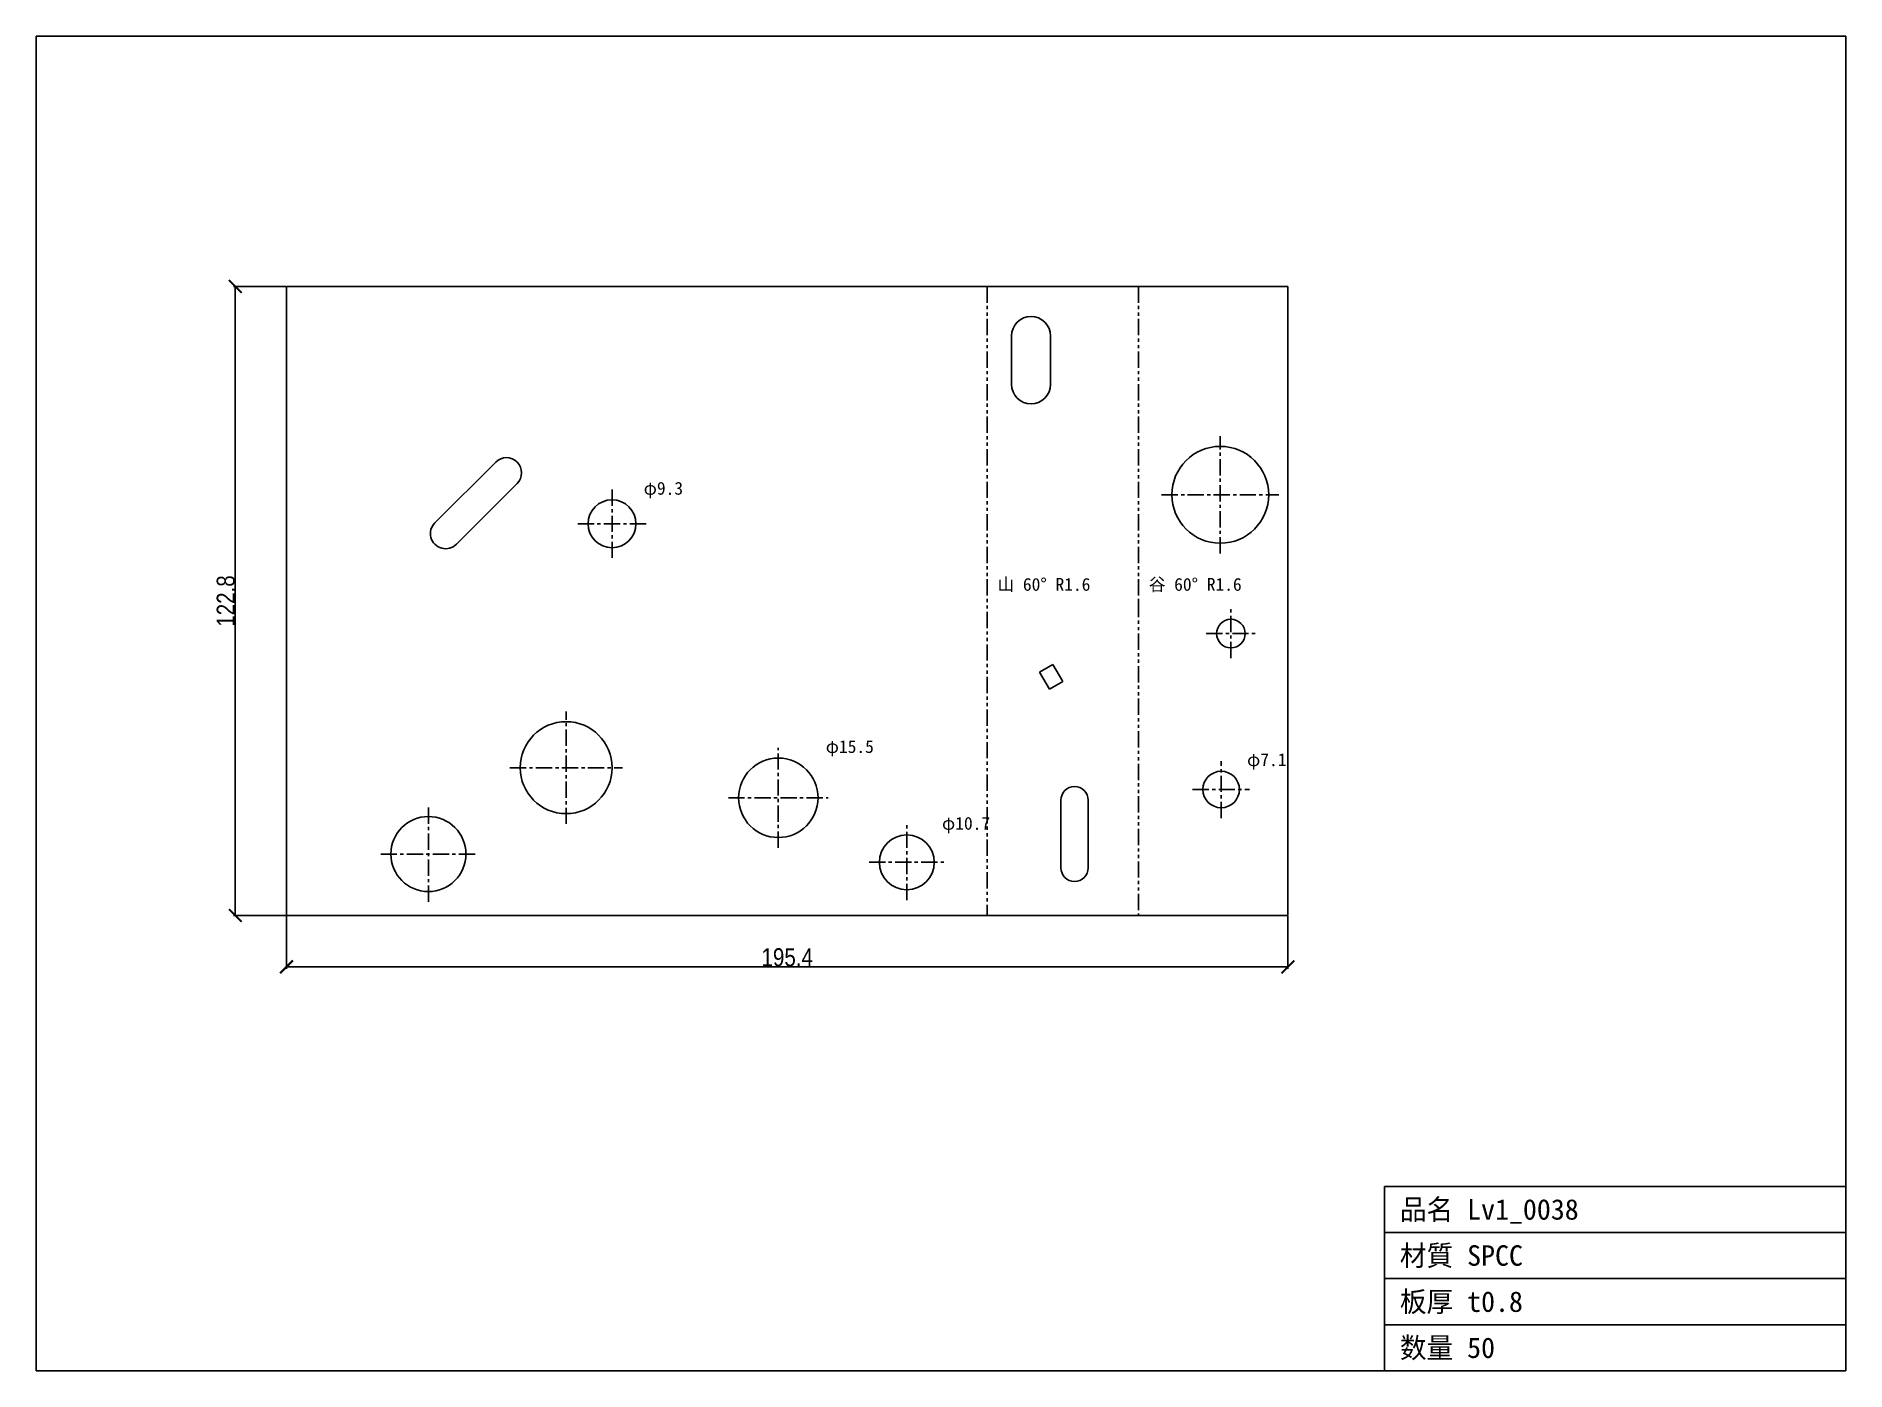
# Model space of a CAD drawing. Header units: millimetres. Extents: x -49 to 304, y -89 to 172.
import ezdxf

# ---------------------------------------------------------------- set-up
doc = ezdxf.new("R2010")
doc.units = ezdxf.units.MM
doc.linetypes.add('CENTER', pattern=[5.08, 3.175, -0.635, 0.635, -0.635])
doc.linetypes.add('PHANTOM', pattern=[6.35, 3.175, -0.635, 0.635, -0.635, 0.635, -0.635])
for name, color, linetype in [('14', 7, 'Continuous'), ('19', 7, 'Continuous'), ('4', 7, 'Continuous'), ('5', 7, 'Continuous'), ('6', 7, 'Continuous'), ('9', 7, 'Continuous')]:
    doc.layers.add(name, color=color, linetype=linetype)
doc.styles.add('OpenSansCondensed-Light', font='OpenSansCondensed-Light.ttf')
doc.dimstyles.new('EZDXF', dxfattribs={"dimtxt": 0.25, "dimasz": 0.175, "dimexe": 0.375, "dimexo": 0.125, "dimgap": 0.1, "dimtad": 1, "dimlfac": 100, "dimzin": 12, "dimdsep": 46, "dimtxsty": 'OpenSansCondensed-Light', "dimblk": 'ARCHTICK', "dimcen": 2.5, "dimazin": 3, "dimtfac": 0.5, "dimtmove": 2, "dimatfit": 3})

# ---------------------------------------------------------------- blocks, each defined once
blk = doc.blocks.new('HOLE_D10_72')
blk.add_circle((0, 0), 5.36)
blk = doc.blocks.new('HOLE_D15_49')
blk.add_circle((0, 0), 7.75)
blk = doc.blocks.new('HOLE_D17_95')
blk.add_circle((0, 0), 8.97)
blk = doc.blocks.new('_ARCHTICK')
at = {"color": 0, "linetype": 'BYBLOCK', "const_width": 0.15}
blk.add_lwpolyline([(-0.5, -0.5), (0.5, 0.5)], dxfattribs=at)

msp = doc.modelspace()

# ---------------------------------------------------------------- linework, layer by layer
at = {"layer": '14', "color": 1, "linetype": 'CENTER'}
for p, q in [((182.16, 70.66), (182.16, 93.56)), ((63.5, 69.78), (63.5, 83.13)), ((170.71, 82.11), (193.61, 82.11)), ((56.82, 76.46), (70.17, 76.46)), ((184.23, 50.24), (184.23, 59.82)), ((179.44, 55.03), (189.02, 55.03)), ((54.55, 17.88), (54.55, 39.83)), ((95.94, 13.24), (95.94, 32.73)), ((43.57, 28.86), (65.52, 28.86)), ((182.33, 19.04), (182.33, 30.16)), ((27.68, 2.68), (27.68, 21.31)), ((86.2, 22.99), (105.69, 22.99)), ((176.77, 24.6), (187.89, 24.6)), ((121.01, 3.03), (121.01, 17.75)), ((18.37, 12), (37, 12)), ((113.65, 10.39), (128.37, 10.39))]:
    msp.add_line(p, q, dxfattribs=at)
at = {"layer": '19', "color": 7, "linetype": 'CONTINUOUS'}
for p, q in [((0, 122.77), (0, 0)), ((145.53, 122.77), (0, 122.77)), ((195.36, 122.77), (145.53, 122.77)), ((195.36, 88.77), (195.36, 122.77)), ((141.43, 103.66), (141.43, 113.11)), ((149.05, 113.11), (149.05, 103.66)), ((195.36, 68.34), (195.36, 88.77)), ((195.36, 49.7), (195.36, 68.34)), ((195.36, 0), (195.36, 49.7)), ((146.9, 47.49), (149.52, 49)), ((148.82, 44.16), (146.9, 47.49)), ((149.52, 49), (151.44, 45.67)), ((151.44, 45.67), (148.82, 44.16)), ((0, 0), (195.36, 0))]:
    msp.add_line(p, q, dxfattribs=at)
for points in [[(28.95, 76.64), (40.8, 88.49, -1), (44.99, 84.3), (33.14, 72.45, -1)], [(156.37, 22.54), (156.37, 9.3, -1), (151.08, 9.3), (151.08, 22.54, -1)]]:
    msp.add_lwpolyline(points, format="xyb", close=True, dxfattribs=at)
for centre, radius in [((182.16, 82.11), 9.45), ((63.5, 76.46), 4.67), ((184.23, 55.03), 2.79), ((54.55, 28.86), 8.97), ((182.33, 24.6), 3.56), ((27.68, 12), 7.32), ((121.01, 10.39), 5.36)]:
    msp.add_circle(centre, radius, dxfattribs=at)
for centre, start, end in [((145.24, 113.11), 0, 180), ((145.24, 103.66), 180, 0)]:
    msp.add_arc(centre, 3.81, start, end, dxfattribs=at)
at = {"layer": '5', "color": 4, "linetype": 'PHANTOM'}
for p, q in [((136.71, 122.77), (136.71, 0)), ((166.22, 122.77), (166.22, 61.38)), ((166.22, 61.38), (166.22, 0))]:
    msp.add_line(p, q, dxfattribs=at)
at = {"layer": '9', "color": 7, "linetype": 'CONTINUOUS'}
for p, q in [((304.2, 171.61), (-48.84, 171.61)), ((-48.84, 171.61), (-48.84, -88.84)), ((304.2, -88.84), (304.2, 171.61)), ((214.2, -88.84), (214.2, -52.84)), ((214.2, -52.84), (304.2, -52.84)), ((214.2, -61.84), (304.2, -61.84)), ((214.2, -70.84), (304.2, -70.84)), ((214.2, -79.84), (304.2, -79.84)), ((-48.84, -88.84), (304.2, -88.84))]:
    msp.add_line(p, q, dxfattribs=at)

# ---------------------------------------------------------------- block references
at = {"layer": '19', "color": 7, "linetype": 'CONTINUOUS'}
for name, p in [('HOLE_D17_95', (54.55, 28.86)), ('HOLE_D15_49', (95.94, 22.99)), ('HOLE_D10_72', (121.01, 10.39))]:
    msp.add_blockref(name, p, dxfattribs=at)

# ---------------------------------------------------------------- texts
at = {"layer": '4', "color": 2}
for s, height, p in [('φ9.3', 2.5, (69.67, 82.13)), ('山 60° R1.6', 2.5, (138.71, 63.38)), ('谷 60° R1.6', 2.5, (168.22, 63.38)), ('φ15.5', 2.5, (105.19, 31.73)), ('φ7.1', 2.5, (187.39, 29.16)), ('φ10.7', 2.5, (127.87, 16.75)), ('品名 Lv1_0038', 4, (217.2, -59.34)), ('材質 SPCC', 4, (217.2, -68.34)), ('板厚 t0.8', 4, (217.2, -77.34)), ('数量 50', 4, (217.2, -86.34))]:
    msp.add_text(s, height=height, dxfattribs=at).set_placement(p)

# ---------------------------------------------------------------- dimensions: what is measured, and where the dimension line sits
at = {"layer": '6', "color": 8}
msp.add_linear_dim(base=(-10, 0), p1=(0, 0), p2=(0, 122.77), angle=90, dimstyle='EZDXF', override={"dimtxt": 3.5, "dimasz": 2.5, "dimdec": 1, "dimlfac": 1}, dxfattribs=at).render()
msp.add_linear_dim(base=(0, -10), p1=(0, 0), p2=(195.36, 0), dimstyle='EZDXF', override={"dimtxt": 3.5, "dimasz": 2.5, "dimdec": 1, "dimlfac": 1}, dxfattribs=at).render()

doc.saveas('drawing.dxf')
